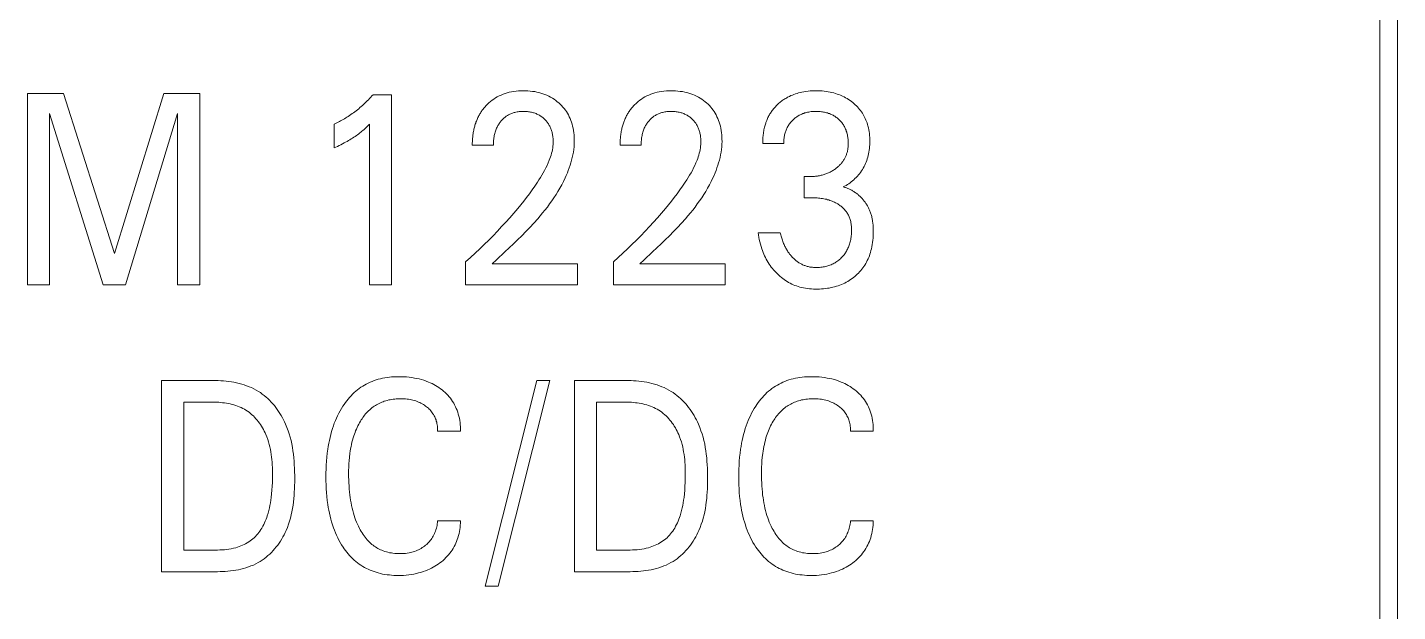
# Model space of a CAD drawing. Header units: millimetres. Extents: x 0 to 420, y 0 to 297.
# Drawn here: x 231.58 to 245.92, y 167.8 to 173.91 of the extents above; entities that cross this region are included whole.
import ezdxf

# ---------------------------------------------------------------- set-up
doc = ezdxf.new("R2010")
doc.units = ezdxf.units.MM
doc.layers.add('eProC - L2', color=41, linetype='Continuous', lineweight=20)

msp = doc.modelspace()

# ---------------------------------------------------------------- linework, layer by layer
at = {"layer": 'eProC - L2', "linetype": 'Continuous'}
for p, q in [((245.923, 182.538), (245.923, 173.9)), ((245.924, 173.9), (245.924, 167.531)), ((231.576, 171.215), (231.576, 173.215)), ((231.576, 173.215), (231.953, 173.215)), ((231.953, 173.215), (232.487, 171.542)), ((232.487, 171.542), (233.004, 173.215)), ((233.004, 173.215), (233.381, 173.215)), ((233.381, 173.215), (233.381, 171.215)), ((235.195, 173.204), (235.388, 173.204)), ((235.388, 173.204), (235.388, 171.215)), ((231.809, 173.006), (231.809, 171.215)), ((232.369, 171.215), (231.809, 173.006)), ((233.148, 173.009), (232.603, 171.215)), ((233.148, 171.215), (233.148, 173.009)), ((234.788, 172.647), (234.788, 172.897)), ((235.16, 171.215), (235.16, 172.895)), ((236.456, 172.675), (236.235, 172.675)), ((238.003, 172.675), (237.782, 172.675)), ((239.497, 172.695), (239.276, 172.695)), ((239.71, 172.125), (239.71, 172.349)), ((239.71, 172.349), (239.786, 172.349)), ((239.803, 172.125), (239.71, 172.125)), ((239.228, 171.761), (239.46, 171.761)), ((236.442, 171.434), (236.487, 171.476)), ((237.989, 171.434), (238.034, 171.476)), ((236.165, 171.215), (236.165, 171.455)), ((236.442, 171.434), (237.337, 171.434)), ((237.337, 171.434), (237.337, 171.215)), ((237.712, 171.215), (237.712, 171.455)), ((237.989, 171.434), (238.884, 171.434)), ((238.884, 171.434), (238.884, 171.215)), ((231.809, 171.215), (231.576, 171.215)), ((232.603, 171.215), (232.369, 171.215)), ((233.381, 171.215), (233.148, 171.215)), ((235.388, 171.215), (235.16, 171.215)), ((237.337, 171.215), (236.165, 171.215)), ((238.884, 171.215), (237.712, 171.215)), ((232.981, 168.215), (232.981, 170.215)), ((232.981, 170.215), (233.519, 170.215)), ((236.37, 168.065), (236.911, 170.215)), ((237.048, 170.215), (236.507, 168.065)), ((236.911, 170.215), (237.048, 170.215)), ((237.304, 168.215), (237.304, 170.215)), ((237.304, 170.215), (237.842, 170.215)), ((233.213, 169.989), (233.213, 168.442)), ((233.519, 169.989), (233.213, 169.989)), ((237.536, 169.989), (237.536, 168.442)), ((237.842, 169.989), (237.536, 169.989)), ((236.111, 169.685), (235.872, 169.685)), ((240.434, 169.685), (240.195, 169.685)), ((235.872, 168.746), (236.111, 168.746)), ((240.195, 168.746), (240.434, 168.746)), ((233.213, 168.442), (233.566, 168.442)), ((237.536, 168.442), (237.889, 168.442)), ((233.565, 168.215), (232.981, 168.215)), ((237.888, 168.215), (237.304, 168.215)), ((236.507, 168.065), (236.37, 168.065))]:
    msp.add_line(p, q, dxfattribs=at)
for points in [[(245.742, 161.303), (245.74, 163.992), (245.739, 166.681), (245.739, 169.371), (245.739, 172.06), (245.739, 174.75), (245.74, 177.439), (245.742, 180.128)], [(235.195, 173.204), (235.184, 173.191), (235.172, 173.178), (235.16, 173.165), (235.148, 173.152), (235.135, 173.14), (235.123, 173.128), (235.11, 173.115), (235.097, 173.103), (235.084, 173.092), (235.071, 173.08), (235.058, 173.069), (235.045, 173.058), (235.032, 173.047), (235.018, 173.037), (235.005, 173.026), (234.991, 173.016), (234.977, 173.006), (234.963, 172.996), (234.949, 172.987), (234.935, 172.977), (234.922, 172.969), (234.909, 172.961), (234.896, 172.953), (234.883, 172.945), (234.87, 172.938), (234.856, 172.931), (234.843, 172.923), (234.829, 172.916), (234.816, 172.91), (234.802, 172.903), (234.788, 172.897)], [(236.487, 171.476), (236.576, 171.559), (236.62, 171.601), (236.665, 171.643), (236.709, 171.686), (236.752, 171.729), (236.795, 171.772), (236.838, 171.816), (236.879, 171.861), (236.92, 171.906), (236.946, 171.936), (236.971, 171.967), (236.996, 171.998), (237.021, 172.029), (237.044, 172.061), (237.068, 172.093), (237.09, 172.126), (237.112, 172.159), (237.132, 172.193), (237.152, 172.227), (237.172, 172.262), (237.19, 172.297), (237.207, 172.333), (237.219, 172.359), (237.23, 172.386), (237.24, 172.412), (237.25, 172.439), (237.259, 172.466), (237.267, 172.493), (237.275, 172.52), (237.282, 172.548), (237.288, 172.575), (237.293, 172.603), (237.297, 172.631), (237.3, 172.659), (237.302, 172.687), (237.303, 172.715), (237.302, 172.738), (237.302, 172.761), (237.3, 172.784), (237.297, 172.807), (237.294, 172.83), (237.29, 172.853), (237.285, 172.876), (237.279, 172.896), (237.273, 172.916), (237.266, 172.935), (237.259, 172.955), (237.25, 172.973), (237.241, 172.992), (237.231, 173.01), (237.22, 173.027), (237.209, 173.043), (237.197, 173.059), (237.184, 173.075), (237.17, 173.09), (237.156, 173.104), (237.141, 173.118), (237.125, 173.131), (237.108, 173.144), (237.091, 173.157), (237.073, 173.168), (237.055, 173.179), (237.036, 173.189), (237.016, 173.198), (236.996, 173.206), (236.975, 173.214), (236.954, 173.22), (236.933, 173.226), (236.912, 173.231), (236.888, 173.236), (236.865, 173.239), (236.841, 173.242), (236.817, 173.244), (236.793, 173.245), (236.769, 173.245), (236.744, 173.245), (236.72, 173.244), (236.695, 173.241), (236.671, 173.238), (236.646, 173.234), (236.622, 173.229), (236.6, 173.224), (236.579, 173.217), (236.557, 173.209), (236.536, 173.201), (236.516, 173.191), (236.496, 173.181), (236.477, 173.17), (236.459, 173.159), (236.442, 173.146), (236.425, 173.133), (236.409, 173.119)], [(238.034, 171.476), (238.123, 171.559), (238.167, 171.601), (238.212, 171.643), (238.256, 171.686), (238.299, 171.729), (238.342, 171.772), (238.385, 171.816), (238.426, 171.861), (238.467, 171.906), (238.493, 171.936), (238.518, 171.967), (238.543, 171.998), (238.568, 172.029), (238.591, 172.061), (238.615, 172.093), (238.637, 172.126), (238.659, 172.159), (238.679, 172.193), (238.699, 172.227), (238.719, 172.262), (238.737, 172.297), (238.754, 172.333), (238.766, 172.359), (238.777, 172.386), (238.787, 172.412), (238.797, 172.439), (238.806, 172.466), (238.814, 172.493), (238.822, 172.52), (238.829, 172.548), (238.835, 172.575), (238.84, 172.603), (238.844, 172.631), (238.847, 172.659), (238.849, 172.687), (238.85, 172.715), (238.849, 172.738), (238.849, 172.761), (238.847, 172.784), (238.844, 172.807), (238.841, 172.83), (238.837, 172.853), (238.832, 172.876), (238.826, 172.896), (238.82, 172.916), (238.813, 172.935), (238.806, 172.955), (238.797, 172.973), (238.788, 172.992), (238.778, 173.01), (238.767, 173.027), (238.756, 173.043), (238.744, 173.059), (238.731, 173.075), (238.717, 173.09), (238.703, 173.104), (238.688, 173.118), (238.672, 173.131), (238.655, 173.144), (238.638, 173.157), (238.62, 173.168), (238.602, 173.179), (238.583, 173.189), (238.563, 173.198), (238.543, 173.206), (238.522, 173.214), (238.501, 173.22), (238.48, 173.226), (238.459, 173.231), (238.435, 173.236), (238.412, 173.239), (238.388, 173.242), (238.364, 173.244), (238.34, 173.245), (238.316, 173.245), (238.291, 173.245), (238.267, 173.244), (238.242, 173.241), (238.218, 173.238), (238.193, 173.234), (238.169, 173.229), (238.147, 173.224), (238.126, 173.217), (238.104, 173.209), (238.083, 173.201), (238.063, 173.191), (238.043, 173.181), (238.024, 173.17), (238.006, 173.159), (237.989, 173.146), (237.972, 173.133), (237.956, 173.119)], [(240.118, 172.239), (240.133, 172.247), (240.148, 172.255), (240.162, 172.264), (240.176, 172.273), (240.19, 172.283), (240.203, 172.293), (240.217, 172.304), (240.23, 172.315), (240.242, 172.327), (240.255, 172.339), (240.267, 172.352), (240.278, 172.365), (240.289, 172.378), (240.3, 172.392), (240.31, 172.407), (240.32, 172.421), (240.329, 172.436), (240.337, 172.452), (240.345, 172.468), (240.352, 172.484), (240.359, 172.5), (240.365, 172.516), (240.371, 172.533), (240.376, 172.55), (240.38, 172.567), (240.385, 172.585), (240.388, 172.604), (240.391, 172.623), (240.394, 172.642), (240.395, 172.661), (240.397, 172.68), (240.397, 172.699), (240.398, 172.718), (240.397, 172.738), (240.397, 172.758), (240.395, 172.778), (240.393, 172.798), (240.39, 172.818), (240.387, 172.838), (240.383, 172.858), (240.378, 172.877), (240.374, 172.893), (240.369, 172.909), (240.363, 172.924), (240.357, 172.939), (240.35, 172.954), (240.343, 172.969), (240.336, 172.983), (240.328, 172.998), (240.319, 173.012), (240.31, 173.025), (240.3, 173.038), (240.29, 173.051), (240.28, 173.064), (240.269, 173.076), (240.257, 173.088), (240.245, 173.099), (240.233, 173.11), (240.221, 173.121), (240.206, 173.132), (240.191, 173.143), (240.175, 173.154), (240.159, 173.164), (240.143, 173.173), (240.127, 173.182), (240.11, 173.19), (240.092, 173.198), (240.074, 173.205), (240.056, 173.211), (240.038, 173.217), (240.019, 173.223), (240.001, 173.227), (239.982, 173.231), (239.961, 173.235), (239.941, 173.238), (239.92, 173.241), (239.899, 173.243), (239.878, 173.244), (239.857, 173.245), (239.836, 173.245), (239.815, 173.245), (239.793, 173.244), (239.771, 173.243), (239.75, 173.241), (239.728, 173.238), (239.707, 173.235), (239.686, 173.231), (239.669, 173.227), (239.652, 173.223), (239.636, 173.218), (239.619, 173.213), (239.603, 173.207), (239.587, 173.201), (239.571, 173.195), (239.556, 173.187), (239.536, 173.177)], [(236.409, 173.119), (236.399, 173.11), (236.389, 173.101), (236.382, 173.093), (236.375, 173.086), (236.368, 173.078), (236.361, 173.07), (236.355, 173.062), (236.348, 173.054), (236.342, 173.046), (236.336, 173.038), (236.33, 173.029), (236.325, 173.021), (236.319, 173.012), (236.314, 173.003), (236.309, 172.994), (236.304, 172.985), (236.299, 172.976), (236.294, 172.966), (236.289, 172.956), (236.285, 172.946), (236.281, 172.936), (236.277, 172.926), (236.273, 172.916), (236.27, 172.906), (236.266, 172.896), (236.263, 172.886), (236.26, 172.875), (236.257, 172.865), (236.255, 172.854), (236.252, 172.844), (236.25, 172.832), (236.247, 172.82), (236.245, 172.808), (236.243, 172.796), (236.242, 172.784), (236.24, 172.772), (236.239, 172.76), (236.238, 172.748), (236.237, 172.736), (236.236, 172.724), (236.236, 172.712), (236.235, 172.7), (236.235, 172.688), (236.235, 172.675)], [(237.956, 173.119), (237.946, 173.11), (237.936, 173.101), (237.929, 173.093), (237.922, 173.086), (237.915, 173.078), (237.908, 173.07), (237.902, 173.062), (237.895, 173.054), (237.889, 173.046), (237.883, 173.038), (237.877, 173.029), (237.872, 173.021), (237.866, 173.012), (237.861, 173.003), (237.856, 172.994), (237.851, 172.985), (237.846, 172.976), (237.841, 172.966), (237.836, 172.956), (237.832, 172.946), (237.828, 172.936), (237.824, 172.926), (237.82, 172.916), (237.817, 172.906), (237.813, 172.896), (237.81, 172.886), (237.807, 172.875), (237.804, 172.865), (237.802, 172.854), (237.799, 172.844), (237.797, 172.832), (237.794, 172.82), (237.792, 172.808), (237.79, 172.796), (237.789, 172.784), (237.787, 172.772), (237.786, 172.76), (237.785, 172.748), (237.784, 172.736), (237.783, 172.724), (237.783, 172.712), (237.782, 172.7), (237.782, 172.688), (237.782, 172.675)], [(239.536, 173.177), (239.527, 173.172), (239.517, 173.166), (239.508, 173.161), (239.498, 173.155), (239.489, 173.149), (239.48, 173.142), (239.472, 173.136), (239.463, 173.129), (239.454, 173.122), (239.446, 173.115), (239.438, 173.108), (239.43, 173.101), (239.423, 173.093), (239.415, 173.086), (239.408, 173.078), (239.401, 173.071), (239.394, 173.063), (239.388, 173.055), (239.381, 173.046), (239.375, 173.038), (239.369, 173.03), (239.363, 173.021), (239.357, 173.012), (239.352, 173.003), (239.346, 172.994), (239.341, 172.985), (239.336, 172.975), (239.331, 172.965), (239.327, 172.956), (239.322, 172.946), (239.318, 172.936), (239.314, 172.926), (239.31, 172.915), (239.307, 172.905), (239.304, 172.895), (239.301, 172.884), (239.298, 172.874), (239.295, 172.863), (239.292, 172.851), (239.289, 172.838), (239.287, 172.825), (239.285, 172.812), (239.283, 172.799), (239.281, 172.786), (239.28, 172.773), (239.278, 172.76), (239.277, 172.747), (239.277, 172.734), (239.276, 172.721), (239.276, 172.708), (239.276, 172.695)], [(234.788, 172.647), (234.806, 172.655), (234.823, 172.664), (234.841, 172.672), (234.858, 172.681), (234.875, 172.69), (234.893, 172.699), (234.908, 172.707), (234.923, 172.715), (234.938, 172.724), (234.953, 172.733), (234.968, 172.742), (234.982, 172.751), (234.995, 172.759), (235.008, 172.768), (235.021, 172.777), (235.033, 172.786), (235.046, 172.795), (235.058, 172.804), (235.069, 172.813), (235.079, 172.822), (235.09, 172.83), (235.101, 172.84), (235.113, 172.85), (235.124, 172.861), (235.142, 172.878), (235.16, 172.895)], [(236.456, 172.675), (236.456, 172.688), (236.456, 172.701), (236.457, 172.714), (236.458, 172.727), (236.459, 172.739), (236.461, 172.752), (236.463, 172.765), (236.465, 172.777), (236.468, 172.789), (236.47, 172.8), (236.473, 172.811), (236.477, 172.822), (236.481, 172.832), (236.485, 172.843), (236.489, 172.853), (236.494, 172.864), (236.498, 172.872), (236.503, 172.881), (236.508, 172.889), (236.513, 172.897), (236.518, 172.905), (236.524, 172.913), (236.529, 172.92), (236.535, 172.928), (236.542, 172.935), (236.548, 172.942), (236.554, 172.948), (236.561, 172.954), (236.568, 172.961), (236.575, 172.966), (236.582, 172.972), (236.59, 172.978), (236.597, 172.983), (236.605, 172.988), (236.613, 172.992), (236.621, 172.997), (236.629, 173.001), (236.638, 173.004), (236.646, 173.008), (236.655, 173.011), (236.663, 173.014), (236.672, 173.017), (236.681, 173.019), (236.692, 173.022), (236.703, 173.024), (236.714, 173.026), (236.725, 173.027), (236.736, 173.028), (236.747, 173.029), (236.758, 173.03), (236.769, 173.03), (236.78, 173.03), (236.79, 173.029), (236.801, 173.029), (236.812, 173.028), (236.823, 173.026), (236.833, 173.025), (236.844, 173.023), (236.855, 173.021), (236.864, 173.019), (236.874, 173.016), (236.883, 173.013), (236.892, 173.01), (236.902, 173.006), (236.911, 173.002), (236.92, 172.998), (236.928, 172.994), (236.937, 172.989), (236.945, 172.984), (236.953, 172.979), (236.961, 172.974), (236.969, 172.968), (236.976, 172.962), (236.983, 172.956), (236.991, 172.949), (236.997, 172.942), (237.003, 172.936), (237.01, 172.929), (237.016, 172.922), (237.021, 172.914), (237.027, 172.907), (237.032, 172.899), (237.037, 172.891), (237.041, 172.883), (237.046, 172.875), (237.05, 172.866), (237.054, 172.857), (237.058, 172.848), (237.061, 172.839), (237.064, 172.83), (237.067, 172.82), (237.07, 172.811), (237.072, 172.802), (237.074, 172.791), (237.076, 172.78), (237.078, 172.769), (237.079, 172.758), (237.081, 172.748), (237.081, 172.737), (237.082, 172.726), (237.082, 172.715), (237.082, 172.704)], [(238.003, 172.675), (238.003, 172.688), (238.003, 172.701), (238.004, 172.714), (238.005, 172.727), (238.006, 172.739), (238.008, 172.752), (238.01, 172.765), (238.012, 172.777), (238.015, 172.789), (238.017, 172.8), (238.02, 172.811), (238.024, 172.822), (238.028, 172.832), (238.032, 172.843), (238.036, 172.853), (238.041, 172.864), (238.045, 172.872), (238.05, 172.881), (238.055, 172.889), (238.06, 172.897), (238.065, 172.905), (238.071, 172.913), (238.076, 172.92), (238.082, 172.928), (238.089, 172.935), (238.095, 172.942), (238.101, 172.948), (238.108, 172.954), (238.115, 172.961), (238.122, 172.966), (238.129, 172.972), (238.137, 172.978), (238.144, 172.983), (238.152, 172.988), (238.16, 172.992), (238.168, 172.997), (238.176, 173.001), (238.185, 173.004), (238.193, 173.008), (238.202, 173.011), (238.21, 173.014), (238.219, 173.017), (238.228, 173.019), (238.239, 173.022), (238.25, 173.024), (238.261, 173.026), (238.272, 173.027), (238.283, 173.028), (238.294, 173.029), (238.305, 173.03), (238.316, 173.03), (238.327, 173.03), (238.337, 173.029), (238.348, 173.029), (238.359, 173.028), (238.37, 173.026), (238.38, 173.025), (238.391, 173.023), (238.401, 173.021), (238.411, 173.019), (238.421, 173.016), (238.43, 173.013), (238.439, 173.01), (238.449, 173.006), (238.458, 173.002), (238.467, 172.998), (238.475, 172.994), (238.484, 172.989), (238.492, 172.984), (238.5, 172.979), (238.508, 172.974), (238.516, 172.968), (238.523, 172.962), (238.53, 172.956), (238.537, 172.949), (238.544, 172.942), (238.55, 172.936), (238.557, 172.929), (238.563, 172.922), (238.568, 172.914), (238.574, 172.907), (238.579, 172.899), (238.584, 172.891), (238.588, 172.883), (238.593, 172.875), (238.597, 172.866), (238.601, 172.857), (238.605, 172.848), (238.608, 172.839), (238.611, 172.83), (238.614, 172.82), (238.617, 172.811), (238.619, 172.802), (238.621, 172.791), (238.623, 172.78), (238.625, 172.769), (238.626, 172.758), (238.628, 172.748), (238.628, 172.737), (238.629, 172.726), (238.629, 172.715), (238.629, 172.704)], [(239.497, 172.695), (239.497, 172.706), (239.497, 172.718), (239.498, 172.729), (239.498, 172.74), (239.5, 172.751), (239.501, 172.762), (239.503, 172.773), (239.505, 172.784), (239.508, 172.795), (239.511, 172.805), (239.514, 172.815), (239.517, 172.824), (239.52, 172.834), (239.524, 172.843), (239.528, 172.852), (239.533, 172.862), (239.538, 172.87), (239.543, 172.879), (239.548, 172.888), (239.554, 172.896), (239.559, 172.904), (239.566, 172.912), (239.572, 172.919), (239.579, 172.927), (239.586, 172.934), (239.593, 172.941), (239.6, 172.948), (239.608, 172.954), (239.616, 172.961), (239.624, 172.967), (239.632, 172.973), (239.641, 172.978), (239.649, 172.984), (239.658, 172.989), (239.667, 172.993), (239.677, 172.998), (239.686, 173.002), (239.696, 173.006), (239.705, 173.009), (239.715, 173.013), (239.725, 173.016), (239.735, 173.018), (239.745, 173.021), (239.758, 173.023), (239.77, 173.025), (239.783, 173.027), (239.796, 173.028), (239.808, 173.029), (239.821, 173.03), (239.834, 173.03), (239.845, 173.03), (239.857, 173.029), (239.868, 173.029), (239.879, 173.028), (239.891, 173.026), (239.902, 173.025), (239.913, 173.023), (239.924, 173.021), (239.935, 173.018), (239.945, 173.016), (239.955, 173.013), (239.965, 173.009), (239.974, 173.006), (239.984, 173.002), (239.994, 172.998), (240.003, 172.993), (240.012, 172.989), (240.021, 172.984), (240.03, 172.978), (240.038, 172.973), (240.046, 172.967), (240.054, 172.961), (240.062, 172.954), (240.07, 172.948), (240.077, 172.941), (240.084, 172.934), (240.091, 172.927), (240.098, 172.919), (240.104, 172.912), (240.11, 172.904), (240.116, 172.896), (240.121, 172.888), (240.126, 172.88), (240.131, 172.871), (240.136, 172.862), (240.14, 172.852), (240.144, 172.843), (240.148, 172.834), (240.151, 172.824), (240.155, 172.814), (240.157, 172.804), (240.16, 172.795), (240.163, 172.783), (240.165, 172.772), (240.167, 172.761), (240.168, 172.749), (240.169, 172.738), (240.17, 172.727), (240.171, 172.715), (240.171, 172.704), (240.171, 172.692)], [(237.082, 172.704), (237.081, 172.685), (237.079, 172.666), (237.077, 172.647), (237.074, 172.628), (237.07, 172.61), (237.065, 172.591), (237.06, 172.573), (237.054, 172.554), (237.048, 172.536), (237.041, 172.518), (237.03, 172.491), (237.018, 172.465), (237.005, 172.439), (236.992, 172.413), (236.978, 172.387), (236.963, 172.362), (236.948, 172.338), (236.933, 172.313), (236.917, 172.289), (236.89, 172.248), (236.862, 172.208), (236.833, 172.168), (236.803, 172.129), (236.773, 172.091), (236.742, 172.053), (236.711, 172.015), (236.67, 171.966), (236.628, 171.918), (236.585, 171.871), (236.542, 171.824), (236.498, 171.776), (236.452, 171.729), (236.407, 171.683), (236.36, 171.637), (236.312, 171.591), (236.264, 171.545), (236.215, 171.5), (236.165, 171.455)], [(238.629, 172.704), (238.628, 172.685), (238.626, 172.666), (238.624, 172.647), (238.621, 172.628), (238.617, 172.61), (238.612, 172.591), (238.607, 172.573), (238.601, 172.554), (238.595, 172.536), (238.588, 172.518), (238.577, 172.491), (238.565, 172.465), (238.552, 172.439), (238.539, 172.413), (238.525, 172.387), (238.51, 172.362), (238.495, 172.338), (238.48, 172.313), (238.464, 172.289), (238.437, 172.248), (238.409, 172.208), (238.38, 172.168), (238.35, 172.129), (238.32, 172.091), (238.289, 172.053), (238.258, 172.015), (238.217, 171.966), (238.175, 171.918), (238.132, 171.871), (238.089, 171.824), (238.045, 171.776), (237.999, 171.729), (237.954, 171.683), (237.907, 171.637), (237.859, 171.591), (237.811, 171.545), (237.762, 171.5), (237.712, 171.455)], [(240.171, 172.692), (240.171, 172.683), (240.171, 172.674), (240.17, 172.665), (240.169, 172.655), (240.168, 172.646), (240.167, 172.637), (240.166, 172.628), (240.164, 172.619), (240.162, 172.61), (240.159, 172.601), (240.157, 172.592), (240.154, 172.584), (240.152, 172.577), (240.149, 172.569), (240.146, 172.561), (240.142, 172.554), (240.139, 172.547), (240.135, 172.54), (240.131, 172.533), (240.127, 172.526), (240.123, 172.519), (240.119, 172.512), (240.114, 172.505), (240.109, 172.499), (240.104, 172.492), (240.098, 172.485), (240.093, 172.479), (240.087, 172.473), (240.081, 172.467), (240.075, 172.461), (240.069, 172.455), (240.062, 172.449), (240.056, 172.444), (240.049, 172.438), (240.042, 172.433), (240.034, 172.427), (240.026, 172.421), (240.018, 172.416), (240.009, 172.41), (240, 172.405), (239.992, 172.4), (239.983, 172.395), (239.974, 172.391), (239.965, 172.387), (239.955, 172.383), (239.946, 172.379), (239.937, 172.375), (239.927, 172.372), (239.918, 172.369), (239.908, 172.366), (239.899, 172.363), (239.889, 172.361), (239.879, 172.359), (239.869, 172.357), (239.858, 172.355), (239.848, 172.353), (239.838, 172.352), (239.827, 172.351), (239.817, 172.35), (239.807, 172.35), (239.796, 172.35), (239.786, 172.349)], [(240.426, 171.882), (240.425, 171.892), (240.423, 171.902), (240.421, 171.911), (240.419, 171.921), (240.417, 171.931), (240.414, 171.94), (240.411, 171.95), (240.409, 171.959), (240.406, 171.968), (240.402, 171.978), (240.399, 171.987), (240.395, 171.995), (240.392, 172.003), (240.388, 172.012), (240.384, 172.02), (240.38, 172.028), (240.376, 172.036), (240.372, 172.043), (240.367, 172.051), (240.362, 172.059), (240.357, 172.066), (240.352, 172.074), (240.347, 172.081), (240.342, 172.088), (240.336, 172.095), (240.331, 172.102), (240.325, 172.109), (240.319, 172.116), (240.313, 172.123), (240.307, 172.129), (240.3, 172.136), (240.294, 172.142), (240.287, 172.148), (240.28, 172.154), (240.274, 172.159), (240.267, 172.165), (240.26, 172.17), (240.253, 172.176), (240.245, 172.181), (240.238, 172.186), (240.231, 172.191), (240.223, 172.195), (240.216, 172.2), (240.208, 172.204), (240.2, 172.208), (240.192, 172.212), (240.184, 172.216), (240.176, 172.219), (240.168, 172.223), (240.16, 172.226), (240.152, 172.229), (240.143, 172.232), (240.135, 172.234), (240.127, 172.237), (240.118, 172.239)], [(239.803, 172.125), (239.817, 172.125), (239.831, 172.125), (239.846, 172.124), (239.86, 172.123), (239.875, 172.122), (239.889, 172.12), (239.903, 172.118), (239.916, 172.115), (239.929, 172.113), (239.942, 172.11), (239.955, 172.106), (239.968, 172.103), (239.98, 172.098), (239.993, 172.094), (240.004, 172.089), (240.016, 172.085), (240.027, 172.079), (240.039, 172.074), (240.05, 172.068), (240.061, 172.061), (240.071, 172.055), (240.08, 172.049), (240.088, 172.043), (240.096, 172.037), (240.104, 172.03), (240.112, 172.024), (240.119, 172.017), (240.126, 172.01), (240.133, 172.002), (240.14, 171.994), (240.146, 171.987), (240.152, 171.979), (240.158, 171.971), (240.163, 171.962), (240.168, 171.954), (240.173, 171.945), (240.177, 171.936), (240.181, 171.927), (240.185, 171.918), (240.188, 171.909), (240.191, 171.9), (240.194, 171.888), (240.197, 171.877), (240.2, 171.865), (240.202, 171.853), (240.203, 171.841), (240.204, 171.83), (240.205, 171.818), (240.206, 171.806), (240.206, 171.794), (240.206, 171.781), (240.206, 171.767), (240.205, 171.754), (240.204, 171.741), (240.203, 171.728), (240.201, 171.715), (240.199, 171.702), (240.197, 171.689), (240.194, 171.676), (240.191, 171.665), (240.188, 171.654), (240.185, 171.642), (240.181, 171.631), (240.177, 171.62), (240.173, 171.609), (240.168, 171.599), (240.163, 171.588), (240.158, 171.578), (240.153, 171.568), (240.147, 171.558), (240.141, 171.549), (240.134, 171.54), (240.127, 171.531), (240.12, 171.522), (240.113, 171.514), (240.106, 171.506), (240.098, 171.498), (240.089, 171.489), (240.081, 171.482), (240.072, 171.474), (240.062, 171.467), (240.053, 171.46), (240.043, 171.454), (240.033, 171.447), (240.023, 171.442), (240.013, 171.436), (240.002, 171.431), (239.991, 171.426), (239.98, 171.422), (239.969, 171.418), (239.958, 171.414), (239.946, 171.411), (239.935, 171.408), (239.922, 171.405), (239.91, 171.403), (239.897, 171.401), (239.884, 171.399), (239.871, 171.398), (239.858, 171.397), (239.846, 171.397), (239.833, 171.397)], [(239.228, 171.761), (239.231, 171.737), (239.235, 171.712), (239.24, 171.688), (239.246, 171.664), (239.252, 171.64), (239.259, 171.616), (239.266, 171.592), (239.273, 171.574), (239.28, 171.555), (239.288, 171.537), (239.296, 171.518), (239.304, 171.5), (239.313, 171.483), (239.323, 171.465), (239.333, 171.448), (239.344, 171.432), (239.354, 171.417), (239.366, 171.401), (239.378, 171.386), (239.39, 171.371), (239.402, 171.357), (239.416, 171.343), (239.429, 171.33), (239.443, 171.317), (239.456, 171.305), (239.471, 171.293), (239.485, 171.281), (239.5, 171.271), (239.515, 171.26), (239.531, 171.25), (239.547, 171.241), (239.563, 171.232), (239.579, 171.224), (239.595, 171.217), (239.612, 171.21), (239.629, 171.204), (239.646, 171.198), (239.663, 171.192), (239.681, 171.188), (239.702, 171.183), (239.723, 171.179), (239.744, 171.176), (239.766, 171.173), (239.787, 171.172), (239.809, 171.171), (239.83, 171.17), (239.851, 171.17), (239.871, 171.171), (239.892, 171.172), (239.912, 171.174), (239.932, 171.176), (239.953, 171.179), (239.973, 171.182), (239.993, 171.186), (240.011, 171.19), (240.029, 171.195), (240.047, 171.2), (240.065, 171.206), (240.082, 171.212), (240.1, 171.219), (240.117, 171.226), (240.134, 171.234), (240.15, 171.243), (240.166, 171.251), (240.181, 171.261), (240.196, 171.27), (240.211, 171.281), (240.225, 171.292), (240.24, 171.303), (240.253, 171.315), (240.266, 171.327), (240.279, 171.339), (240.291, 171.352), (240.303, 171.365), (240.314, 171.379), (240.324, 171.393), (240.335, 171.408), (240.344, 171.422), (240.354, 171.438), (240.362, 171.454), (240.371, 171.47), (240.379, 171.486), (240.386, 171.503), (240.393, 171.52), (240.399, 171.538), (240.404, 171.555), (240.409, 171.573), (240.414, 171.591), (240.419, 171.613), (240.423, 171.636), (240.427, 171.659), (240.429, 171.682), (240.431, 171.705), (240.433, 171.728), (240.434, 171.751), (240.434, 171.774), (240.434, 171.796), (240.433, 171.818), (240.431, 171.839), (240.429, 171.861), (240.426, 171.882)], [(239.833, 171.397), (239.824, 171.397), (239.815, 171.397), (239.806, 171.398), (239.797, 171.399), (239.788, 171.4), (239.779, 171.401), (239.77, 171.402), (239.761, 171.404), (239.752, 171.406), (239.743, 171.408), (239.735, 171.411), (239.726, 171.413), (239.718, 171.416), (239.71, 171.419), (239.702, 171.422), (239.694, 171.426), (239.686, 171.43), (239.678, 171.434), (239.67, 171.438), (239.663, 171.442), (239.655, 171.447), (239.648, 171.452), (239.64, 171.457), (239.633, 171.463), (239.626, 171.468), (239.618, 171.474), (239.612, 171.48), (239.605, 171.486), (239.598, 171.493), (239.592, 171.499), (239.585, 171.506), (239.578, 171.514), (239.571, 171.522), (239.565, 171.529), (239.558, 171.537), (239.552, 171.546), (239.546, 171.554), (239.54, 171.562), (239.535, 171.571), (239.529, 171.58), (239.524, 171.59), (239.518, 171.599), (239.513, 171.609), (239.508, 171.618), (239.504, 171.628), (239.499, 171.638), (239.495, 171.648), (239.491, 171.658), (239.487, 171.67), (239.483, 171.681), (239.479, 171.692), (239.475, 171.703), (239.472, 171.715), (239.469, 171.726), (239.466, 171.738), (239.463, 171.75), (239.46, 171.761)], [(233.565, 168.215), (233.593, 168.216), (233.62, 168.217), (233.648, 168.218), (233.675, 168.22), (233.703, 168.223), (233.73, 168.227), (233.758, 168.231), (233.785, 168.236), (233.812, 168.242), (233.839, 168.249), (233.865, 168.256), (233.892, 168.265), (233.917, 168.275), (233.943, 168.285), (233.967, 168.297), (233.991, 168.31), (234.015, 168.323), (234.036, 168.337), (234.056, 168.351), (234.076, 168.367), (234.095, 168.383), (234.113, 168.4), (234.131, 168.417), (234.149, 168.436), (234.165, 168.455), (234.181, 168.474), (234.197, 168.494), (234.211, 168.515), (234.225, 168.536), (234.239, 168.558), (234.251, 168.579), (234.263, 168.602), (234.274, 168.624), (234.285, 168.647), (234.298, 168.679), (234.31, 168.711), (234.321, 168.743), (234.33, 168.776), (234.339, 168.809), (234.346, 168.843), (234.352, 168.876), (234.358, 168.91), (234.362, 168.944), (234.366, 168.979), (234.369, 169.013), (234.371, 169.048), (234.373, 169.082), (234.374, 169.117), (234.375, 169.152), (234.375, 169.186), (234.375, 169.223), (234.374, 169.26), (234.373, 169.297), (234.371, 169.334), (234.369, 169.37), (234.366, 169.407), (234.362, 169.443), (234.357, 169.479), (234.351, 169.515), (234.345, 169.551), (234.337, 169.586), (234.328, 169.621), (234.318, 169.656), (234.307, 169.69), (234.294, 169.724), (234.28, 169.758), (234.269, 169.781), (234.258, 169.804), (234.246, 169.826), (234.234, 169.848), (234.221, 169.869), (234.207, 169.891), (234.193, 169.912), (234.178, 169.932), (234.162, 169.952), (234.146, 169.971), (234.129, 169.99), (234.111, 170.008), (234.093, 170.025), (234.075, 170.042), (234.056, 170.058), (234.036, 170.073), (234.016, 170.088), (233.995, 170.101), (233.971, 170.115), (233.947, 170.128), (233.923, 170.14), (233.897, 170.15), (233.872, 170.16), (233.846, 170.169), (233.82, 170.177), (233.793, 170.184), (233.766, 170.191), (233.739, 170.196), (233.712, 170.201), (233.684, 170.205), (233.657, 170.208), (233.629, 170.211), (233.602, 170.213), (233.574, 170.214), (233.547, 170.215), (233.519, 170.215)], [(236.111, 169.685), (236.111, 169.708), (236.11, 169.731), (236.109, 169.753), (236.106, 169.776), (236.103, 169.798), (236.099, 169.82), (236.094, 169.843), (236.088, 169.864), (236.082, 169.884), (236.075, 169.903), (236.067, 169.923), (236.059, 169.941), (236.05, 169.96), (236.04, 169.978), (236.029, 169.995), (236.018, 170.012), (236.006, 170.029), (235.993, 170.045), (235.979, 170.06), (235.964, 170.075), (235.949, 170.09), (235.934, 170.103), (235.918, 170.117), (235.901, 170.129), (235.884, 170.141), (235.867, 170.152), (235.849, 170.163), (235.831, 170.173), (235.813, 170.182), (235.794, 170.191), (235.775, 170.199), (235.751, 170.208), (235.727, 170.217), (235.703, 170.224), (235.678, 170.231), (235.653, 170.236), (235.628, 170.241), (235.601, 170.246), (235.573, 170.249), (235.545, 170.252), (235.517, 170.254), (235.49, 170.255), (235.462, 170.255), (235.438, 170.255), (235.414, 170.254), (235.39, 170.252), (235.366, 170.25), (235.343, 170.247), (235.319, 170.243), (235.296, 170.239), (235.273, 170.234), (235.249, 170.228), (235.227, 170.221), (235.206, 170.214), (235.185, 170.206), (235.165, 170.197), (235.145, 170.188), (235.125, 170.178), (235.106, 170.167), (235.087, 170.156), (235.068, 170.144), (235.05, 170.131), (235.033, 170.118), (235.015, 170.103), (234.998, 170.088), (234.981, 170.072), (234.965, 170.055), (234.949, 170.038), (234.934, 170.021), (234.92, 170.003), (234.906, 169.984), (234.892, 169.965), (234.88, 169.946), (234.865, 169.922), (234.85, 169.897), (234.837, 169.872), (234.824, 169.847), (234.812, 169.821), (234.801, 169.795), (234.79, 169.768), (234.781, 169.742), (234.77, 169.712), (234.761, 169.681), (234.753, 169.651), (234.745, 169.62), (234.738, 169.589), (234.732, 169.558), (234.726, 169.526), (234.721, 169.495), (234.716, 169.454), (234.711, 169.413), (234.707, 169.372), (234.705, 169.33), (234.703, 169.289), (234.702, 169.248), (234.701, 169.206)], [(237.888, 168.215), (237.915, 168.216), (237.943, 168.217), (237.97, 168.218), (237.998, 168.22), (238.026, 168.223), (238.053, 168.227), (238.081, 168.231), (238.108, 168.236), (238.135, 168.242), (238.162, 168.249), (238.188, 168.256), (238.215, 168.265), (238.24, 168.275), (238.265, 168.285), (238.29, 168.297), (238.314, 168.31), (238.338, 168.323), (238.359, 168.337), (238.379, 168.351), (238.399, 168.367), (238.418, 168.383), (238.436, 168.4), (238.454, 168.417), (238.472, 168.436), (238.488, 168.455), (238.504, 168.474), (238.519, 168.494), (238.534, 168.515), (238.548, 168.536), (238.561, 168.558), (238.574, 168.579), (238.586, 168.602), (238.597, 168.624), (238.608, 168.647), (238.621, 168.679), (238.633, 168.711), (238.644, 168.743), (238.653, 168.776), (238.662, 168.809), (238.669, 168.843), (238.675, 168.876), (238.681, 168.91), (238.685, 168.944), (238.689, 168.979), (238.692, 169.013), (238.694, 169.048), (238.696, 169.082), (238.697, 169.117), (238.698, 169.152), (238.698, 169.186), (238.698, 169.223), (238.697, 169.26), (238.696, 169.297), (238.694, 169.334), (238.692, 169.37), (238.689, 169.407), (238.685, 169.443), (238.68, 169.479), (238.674, 169.515), (238.668, 169.551), (238.66, 169.586), (238.651, 169.621), (238.641, 169.656), (238.629, 169.69), (238.617, 169.724), (238.603, 169.758), (238.592, 169.781), (238.581, 169.804), (238.569, 169.826), (238.557, 169.848), (238.544, 169.869), (238.53, 169.891), (238.516, 169.912), (238.5, 169.932), (238.485, 169.952), (238.469, 169.971), (238.452, 169.99), (238.434, 170.008), (238.416, 170.025), (238.398, 170.042), (238.378, 170.058), (238.359, 170.073), (238.338, 170.088), (238.318, 170.101), (238.294, 170.115), (238.27, 170.128), (238.245, 170.14), (238.22, 170.15), (238.195, 170.16), (238.169, 170.169), (238.143, 170.177), (238.116, 170.184), (238.089, 170.191), (238.062, 170.196), (238.035, 170.201), (238.007, 170.205), (237.98, 170.208), (237.952, 170.211), (237.924, 170.213), (237.897, 170.214), (237.87, 170.215), (237.842, 170.215)], [(240.434, 169.685), (240.434, 169.708), (240.433, 169.731), (240.432, 169.753), (240.429, 169.776), (240.426, 169.798), (240.422, 169.82), (240.417, 169.843), (240.411, 169.864), (240.404, 169.884), (240.398, 169.903), (240.39, 169.923), (240.382, 169.941), (240.373, 169.96), (240.363, 169.978), (240.352, 169.995), (240.341, 170.012), (240.328, 170.029), (240.315, 170.045), (240.302, 170.06), (240.287, 170.075), (240.272, 170.09), (240.257, 170.103), (240.241, 170.117), (240.224, 170.129), (240.207, 170.141), (240.19, 170.152), (240.172, 170.163), (240.154, 170.173), (240.136, 170.182), (240.117, 170.191), (240.098, 170.199), (240.074, 170.208), (240.05, 170.217), (240.026, 170.224), (240.001, 170.231), (239.976, 170.236), (239.951, 170.241), (239.924, 170.246), (239.896, 170.249), (239.868, 170.252), (239.84, 170.254), (239.812, 170.255), (239.784, 170.255), (239.761, 170.255), (239.737, 170.254), (239.713, 170.252), (239.689, 170.25), (239.666, 170.247), (239.642, 170.243), (239.619, 170.239), (239.595, 170.234), (239.572, 170.228), (239.55, 170.221), (239.529, 170.214), (239.508, 170.206), (239.488, 170.197), (239.468, 170.188), (239.448, 170.178), (239.429, 170.167), (239.41, 170.156), (239.391, 170.144), (239.373, 170.131), (239.356, 170.118), (239.338, 170.103), (239.32, 170.088), (239.304, 170.072), (239.288, 170.055), (239.272, 170.038), (239.257, 170.021), (239.243, 170.003), (239.229, 169.984), (239.215, 169.965), (239.203, 169.946), (239.187, 169.922), (239.173, 169.897), (239.16, 169.872), (239.147, 169.847), (239.135, 169.821), (239.124, 169.795), (239.113, 169.768), (239.103, 169.742), (239.093, 169.712), (239.084, 169.681), (239.076, 169.651), (239.068, 169.62), (239.061, 169.589), (239.055, 169.558), (239.049, 169.526), (239.044, 169.495), (239.039, 169.454), (239.034, 169.413), (239.03, 169.372), (239.028, 169.33), (239.026, 169.289), (239.025, 169.248), (239.024, 169.206)], [(234.948, 169.411), (234.954, 169.454), (234.957, 169.477), (234.961, 169.5), (234.965, 169.523), (234.97, 169.546), (234.975, 169.569), (234.981, 169.592), (234.988, 169.615), (234.995, 169.637), (235, 169.655), (235.007, 169.672), (235.013, 169.689), (235.021, 169.706), (235.028, 169.723), (235.036, 169.74), (235.045, 169.757), (235.053, 169.773), (235.063, 169.789), (235.071, 169.802), (235.08, 169.815), (235.088, 169.828), (235.098, 169.841), (235.107, 169.853), (235.117, 169.865), (235.128, 169.877), (235.138, 169.888), (235.149, 169.899), (235.161, 169.909), (235.172, 169.92), (235.184, 169.929), (235.196, 169.938), (235.208, 169.946), (235.22, 169.954), (235.233, 169.962), (235.246, 169.969), (235.259, 169.976), (235.272, 169.982), (235.286, 169.988), (235.3, 169.993), (235.313, 169.998), (235.329, 170.003), (235.344, 170.007), (235.359, 170.011), (235.375, 170.014), (235.391, 170.017), (235.406, 170.019), (235.422, 170.021), (235.438, 170.022), (235.454, 170.023), (235.47, 170.024), (235.486, 170.024), (235.502, 170.024), (235.519, 170.023), (235.535, 170.022), (235.551, 170.02), (235.568, 170.018), (235.584, 170.016), (235.598, 170.013), (235.613, 170.009), (235.628, 170.005), (235.642, 170.001), (235.656, 169.996), (235.67, 169.99), (235.684, 169.984), (235.697, 169.978), (235.709, 169.971), (235.722, 169.964), (235.734, 169.956), (235.746, 169.948), (235.756, 169.94), (235.766, 169.932), (235.775, 169.924), (235.784, 169.916), (235.793, 169.907), (235.801, 169.898), (235.809, 169.888), (235.816, 169.878), (235.823, 169.868), (235.829, 169.858), (235.835, 169.847), (235.841, 169.836), (235.846, 169.825), (235.851, 169.814), (235.855, 169.802), (235.858, 169.791), (235.862, 169.778), (235.865, 169.765), (235.868, 169.752), (235.87, 169.739), (235.871, 169.725), (235.872, 169.712), (235.872, 169.699), (235.872, 169.685)], [(239.271, 169.411), (239.276, 169.454), (239.28, 169.477), (239.284, 169.5), (239.288, 169.523), (239.293, 169.546), (239.298, 169.569), (239.304, 169.592), (239.31, 169.615), (239.317, 169.637), (239.323, 169.655), (239.33, 169.672), (239.336, 169.689), (239.344, 169.706), (239.351, 169.723), (239.359, 169.74), (239.367, 169.757), (239.376, 169.773), (239.386, 169.789), (239.394, 169.802), (239.402, 169.815), (239.411, 169.828), (239.421, 169.841), (239.43, 169.853), (239.44, 169.865), (239.45, 169.877), (239.461, 169.888), (239.472, 169.899), (239.484, 169.909), (239.495, 169.92), (239.507, 169.929), (239.519, 169.938), (239.531, 169.946), (239.543, 169.954), (239.556, 169.962), (239.569, 169.969), (239.582, 169.976), (239.595, 169.982), (239.609, 169.988), (239.622, 169.993), (239.636, 169.998), (239.651, 170.003), (239.667, 170.007), (239.682, 170.011), (239.698, 170.014), (239.713, 170.017), (239.729, 170.019), (239.745, 170.021), (239.761, 170.022), (239.777, 170.023), (239.793, 170.024), (239.809, 170.024), (239.825, 170.024), (239.841, 170.023), (239.858, 170.022), (239.874, 170.02), (239.89, 170.018), (239.907, 170.016), (239.921, 170.013), (239.936, 170.009), (239.951, 170.005), (239.965, 170.001), (239.979, 169.996), (239.993, 169.99), (240.007, 169.984), (240.02, 169.978), (240.032, 169.971), (240.045, 169.964), (240.057, 169.956), (240.069, 169.948), (240.079, 169.94), (240.088, 169.932), (240.098, 169.924), (240.107, 169.916), (240.115, 169.907), (240.124, 169.898), (240.132, 169.888), (240.139, 169.878), (240.146, 169.868), (240.152, 169.858), (240.158, 169.847), (240.164, 169.836), (240.169, 169.825), (240.173, 169.814), (240.178, 169.802), (240.181, 169.791), (240.185, 169.778), (240.188, 169.765), (240.19, 169.752), (240.192, 169.739), (240.194, 169.725), (240.195, 169.712), (240.195, 169.699), (240.195, 169.685)], [(233.519, 169.989), (233.539, 169.988), (233.559, 169.988), (233.579, 169.987), (233.599, 169.985), (233.619, 169.983), (233.64, 169.981), (233.66, 169.978), (233.679, 169.974), (233.699, 169.97), (233.719, 169.965), (233.738, 169.96), (233.757, 169.954), (233.776, 169.947), (233.795, 169.94), (233.813, 169.932), (233.831, 169.923), (233.848, 169.914), (233.865, 169.904), (233.882, 169.893), (233.897, 169.882), (233.913, 169.87), (233.927, 169.857), (233.942, 169.844), (233.955, 169.83), (233.969, 169.815), (233.981, 169.8), (233.994, 169.785), (234.005, 169.769), (234.017, 169.753), (234.027, 169.736), (234.038, 169.719), (234.047, 169.702), (234.056, 169.685), (234.065, 169.667), (234.073, 169.649), (234.083, 169.624), (234.093, 169.599), (234.101, 169.573), (234.108, 169.547), (234.115, 169.521), (234.12, 169.494), (234.125, 169.468), (234.129, 169.441), (234.133, 169.414), (234.136, 169.387), (234.138, 169.36), (234.14, 169.333), (234.141, 169.306), (234.142, 169.279), (234.142, 169.252), (234.142, 169.225), (234.142, 169.186), (234.141, 169.147), (234.139, 169.108), (234.137, 169.069), (234.133, 169.03), (234.129, 168.991), (234.125, 168.964), (234.121, 168.936), (234.116, 168.909), (234.11, 168.882), (234.104, 168.855), (234.096, 168.828), (234.088, 168.801), (234.082, 168.782), (234.075, 168.763), (234.067, 168.744), (234.059, 168.726), (234.051, 168.708), (234.041, 168.69), (234.031, 168.672), (234.021, 168.655), (234.01, 168.64), (234, 168.625), (233.988, 168.611), (233.976, 168.597), (233.964, 168.584), (233.951, 168.571), (233.937, 168.559), (233.923, 168.548), (233.909, 168.537), (233.893, 168.526), (233.877, 168.516), (233.861, 168.507), (233.845, 168.499), (233.828, 168.491), (233.81, 168.484), (233.793, 168.477), (233.775, 168.471), (233.757, 168.466), (233.734, 168.46), (233.71, 168.455), (233.686, 168.451), (233.663, 168.448), (233.639, 168.445), (233.615, 168.444), (233.59, 168.443), (233.566, 168.442)], [(237.842, 169.989), (237.862, 169.988), (237.882, 169.988), (237.902, 169.987), (237.922, 169.985), (237.942, 169.983), (237.962, 169.981), (237.982, 169.978), (238.002, 169.974), (238.022, 169.97), (238.042, 169.965), (238.061, 169.96), (238.08, 169.954), (238.099, 169.947), (238.118, 169.94), (238.136, 169.932), (238.154, 169.923), (238.171, 169.914), (238.188, 169.904), (238.205, 169.893), (238.22, 169.882), (238.235, 169.87), (238.25, 169.857), (238.264, 169.844), (238.278, 169.83), (238.292, 169.815), (238.304, 169.8), (238.317, 169.785), (238.328, 169.769), (238.34, 169.753), (238.35, 169.736), (238.361, 169.719), (238.37, 169.702), (238.379, 169.685), (238.388, 169.667), (238.396, 169.649), (238.406, 169.624), (238.416, 169.599), (238.424, 169.573), (238.431, 169.547), (238.438, 169.521), (238.443, 169.494), (238.448, 169.468), (238.452, 169.441), (238.456, 169.414), (238.459, 169.387), (238.461, 169.36), (238.463, 169.333), (238.464, 169.306), (238.465, 169.279), (238.465, 169.252), (238.465, 169.225), (238.465, 169.186), (238.464, 169.147), (238.462, 169.108), (238.46, 169.069), (238.456, 169.03), (238.452, 168.991), (238.448, 168.964), (238.444, 168.936), (238.439, 168.909), (238.433, 168.882), (238.426, 168.855), (238.419, 168.828), (238.411, 168.801), (238.405, 168.782), (238.398, 168.763), (238.39, 168.744), (238.382, 168.726), (238.374, 168.708), (238.364, 168.69), (238.354, 168.672), (238.344, 168.655), (238.333, 168.64), (238.322, 168.625), (238.311, 168.611), (238.299, 168.597), (238.287, 168.584), (238.274, 168.571), (238.26, 168.559), (238.246, 168.548), (238.231, 168.537), (238.216, 168.526), (238.2, 168.516), (238.184, 168.507), (238.167, 168.499), (238.15, 168.491), (238.133, 168.484), (238.116, 168.477), (238.098, 168.471), (238.08, 168.466), (238.057, 168.46), (238.033, 168.455), (238.009, 168.451), (237.985, 168.448), (237.961, 168.445), (237.937, 168.444), (237.913, 168.443), (237.889, 168.442)], [(235.872, 168.746), (235.871, 168.73), (235.868, 168.715), (235.866, 168.7), (235.862, 168.684), (235.859, 168.669), (235.854, 168.654), (235.849, 168.64), (235.844, 168.626), (235.839, 168.613), (235.833, 168.601), (235.826, 168.588), (235.819, 168.576), (235.811, 168.564), (235.803, 168.552), (235.795, 168.541), (235.786, 168.531), (235.777, 168.52), (235.767, 168.51), (235.757, 168.501), (235.746, 168.492), (235.735, 168.483), (235.723, 168.475), (235.711, 168.467), (235.699, 168.459), (235.686, 168.452), (235.673, 168.445), (235.66, 168.439), (235.646, 168.434), (235.631, 168.428), (235.617, 168.424), (235.602, 168.42), (235.588, 168.416), (235.573, 168.413), (235.553, 168.41), (235.534, 168.407), (235.514, 168.405), (235.495, 168.404), (235.475, 168.404), (235.457, 168.404), (235.44, 168.405), (235.422, 168.406), (235.404, 168.408), (235.387, 168.411), (235.369, 168.414), (235.352, 168.418), (235.335, 168.422), (235.318, 168.427), (235.302, 168.433), (235.288, 168.439), (235.274, 168.445), (235.26, 168.452), (235.247, 168.459), (235.234, 168.466), (235.221, 168.474), (235.208, 168.483), (235.196, 168.492), (235.184, 168.501), (235.172, 168.511), (235.161, 168.521), (235.148, 168.534), (235.135, 168.547), (235.124, 168.561), (235.112, 168.575), (235.101, 168.59), (235.091, 168.605), (235.081, 168.62), (235.071, 168.636), (235.062, 168.652), (235.053, 168.668), (235.042, 168.69), (235.032, 168.712), (235.022, 168.734), (235.013, 168.757), (235.005, 168.78), (234.997, 168.803), (234.99, 168.827), (234.983, 168.854), (234.976, 168.881), (234.97, 168.908), (234.965, 168.935), (234.96, 168.962), (234.956, 168.99), (234.952, 169.017), (234.949, 169.049), (234.946, 169.08), (234.944, 169.112), (234.942, 169.144), (234.941, 169.175), (234.94, 169.207), (234.94, 169.239), (234.94, 169.273), (234.941, 169.308), (234.943, 169.342), (234.945, 169.377), (234.948, 169.411)], [(240.195, 168.746), (240.194, 168.73), (240.191, 168.715), (240.189, 168.7), (240.185, 168.684), (240.181, 168.669), (240.177, 168.654), (240.172, 168.64), (240.167, 168.626), (240.161, 168.613), (240.155, 168.601), (240.149, 168.588), (240.142, 168.576), (240.134, 168.564), (240.126, 168.552), (240.118, 168.541), (240.109, 168.531), (240.099, 168.52), (240.09, 168.51), (240.079, 168.501), (240.069, 168.492), (240.058, 168.483), (240.046, 168.475), (240.034, 168.467), (240.022, 168.459), (240.009, 168.452), (239.996, 168.445), (239.982, 168.439), (239.968, 168.434), (239.954, 168.428), (239.94, 168.424), (239.925, 168.42), (239.911, 168.416), (239.896, 168.413), (239.876, 168.41), (239.857, 168.407), (239.837, 168.405), (239.817, 168.404), (239.798, 168.404), (239.78, 168.404), (239.762, 168.405), (239.745, 168.406), (239.727, 168.408), (239.71, 168.411), (239.692, 168.414), (239.675, 168.418), (239.658, 168.422), (239.641, 168.427), (239.625, 168.433), (239.61, 168.439), (239.597, 168.445), (239.583, 168.452), (239.57, 168.459), (239.556, 168.466), (239.544, 168.474), (239.531, 168.483), (239.519, 168.492), (239.507, 168.501), (239.495, 168.511), (239.484, 168.521), (239.471, 168.534), (239.458, 168.547), (239.446, 168.561), (239.435, 168.575), (239.424, 168.59), (239.413, 168.605), (239.403, 168.62), (239.394, 168.636), (239.385, 168.652), (239.376, 168.668), (239.365, 168.69), (239.355, 168.712), (239.345, 168.734), (239.336, 168.757), (239.328, 168.78), (239.32, 168.803), (239.313, 168.827), (239.306, 168.854), (239.299, 168.881), (239.293, 168.908), (239.288, 168.935), (239.283, 168.962), (239.279, 168.99), (239.275, 169.017), (239.272, 169.049), (239.269, 169.08), (239.267, 169.112), (239.265, 169.144), (239.264, 169.175), (239.263, 169.207), (239.263, 169.239), (239.263, 169.273), (239.264, 169.308), (239.266, 169.342), (239.268, 169.377), (239.271, 169.411)], [(234.701, 169.206), (234.702, 169.165), (234.703, 169.124), (234.705, 169.083), (234.707, 169.042), (234.711, 169.001), (234.716, 168.96), (234.721, 168.919), (234.726, 168.888), (234.732, 168.857), (234.738, 168.827), (234.745, 168.796), (234.753, 168.765), (234.762, 168.735), (234.771, 168.705), (234.781, 168.675), (234.791, 168.649), (234.802, 168.623), (234.813, 168.597), (234.825, 168.571), (234.838, 168.546), (234.851, 168.521), (234.866, 168.497), (234.881, 168.473), (234.894, 168.455), (234.907, 168.437), (234.921, 168.419), (234.935, 168.401), (234.95, 168.384), (234.966, 168.368), (234.982, 168.352), (234.998, 168.337), (235.016, 168.322), (235.033, 168.308), (235.051, 168.295), (235.069, 168.283), (235.087, 168.271), (235.106, 168.26), (235.126, 168.25), (235.145, 168.24), (235.165, 168.231), (235.186, 168.223), (235.206, 168.216), (235.227, 168.209), (235.25, 168.202), (235.273, 168.196), (235.296, 168.191), (235.319, 168.187), (235.343, 168.184), (235.366, 168.181), (235.39, 168.179), (235.414, 168.177), (235.438, 168.176), (235.462, 168.176), (235.489, 168.176), (235.516, 168.177), (235.543, 168.179), (235.57, 168.182), (235.597, 168.186), (235.624, 168.19), (235.649, 168.196), (235.673, 168.202), (235.697, 168.208), (235.721, 168.216), (235.745, 168.225), (235.768, 168.234), (235.788, 168.243), (235.806, 168.252), (235.825, 168.262), (235.843, 168.273), (235.861, 168.284), (235.878, 168.295), (235.895, 168.308), (235.912, 168.32), (235.928, 168.334), (235.943, 168.347), (235.958, 168.362), (235.973, 168.377), (235.986, 168.392), (236, 168.408), (236.012, 168.425), (236.023, 168.442), (236.034, 168.459), (236.044, 168.477), (236.054, 168.495), (236.062, 168.514), (236.07, 168.532), (236.077, 168.552), (236.084, 168.571), (236.09, 168.592), (236.096, 168.614), (236.1, 168.636), (236.104, 168.657), (236.107, 168.679), (236.109, 168.701), (236.11, 168.724), (236.111, 168.746)], [(239.024, 169.206), (239.025, 169.165), (239.026, 169.124), (239.028, 169.083), (239.03, 169.042), (239.034, 169.001), (239.039, 168.96), (239.044, 168.919), (239.049, 168.888), (239.055, 168.857), (239.061, 168.827), (239.068, 168.796), (239.076, 168.765), (239.085, 168.735), (239.094, 168.705), (239.104, 168.675), (239.114, 168.649), (239.124, 168.623), (239.136, 168.597), (239.148, 168.571), (239.161, 168.546), (239.174, 168.521), (239.189, 168.497), (239.204, 168.473), (239.217, 168.455), (239.23, 168.437), (239.244, 168.419), (239.258, 168.401), (239.273, 168.384), (239.289, 168.368), (239.305, 168.352), (239.321, 168.337), (239.338, 168.322), (239.356, 168.308), (239.374, 168.295), (239.392, 168.283), (239.41, 168.271), (239.429, 168.26), (239.449, 168.25), (239.468, 168.24), (239.488, 168.231), (239.508, 168.223), (239.529, 168.216), (239.55, 168.209), (239.573, 168.202), (239.596, 168.196), (239.619, 168.191), (239.642, 168.187), (239.666, 168.184), (239.689, 168.181), (239.713, 168.179), (239.737, 168.177), (239.761, 168.176), (239.784, 168.176), (239.812, 168.176), (239.839, 168.177), (239.866, 168.179), (239.893, 168.182), (239.92, 168.186), (239.947, 168.19), (239.971, 168.196), (239.996, 168.202), (240.02, 168.208), (240.044, 168.216), (240.068, 168.225), (240.091, 168.234), (240.11, 168.243), (240.129, 168.252), (240.148, 168.262), (240.166, 168.273), (240.184, 168.284), (240.201, 168.295), (240.218, 168.308), (240.235, 168.32), (240.251, 168.334), (240.266, 168.347), (240.281, 168.362), (240.296, 168.377), (240.309, 168.392), (240.322, 168.408), (240.335, 168.425), (240.346, 168.442), (240.357, 168.459), (240.367, 168.477), (240.376, 168.495), (240.385, 168.514), (240.393, 168.532), (240.4, 168.552), (240.407, 168.571), (240.413, 168.592), (240.418, 168.614), (240.423, 168.636), (240.427, 168.657), (240.43, 168.679), (240.432, 168.701), (240.433, 168.724), (240.434, 168.746)]]:
    msp.add_lwpolyline(points, dxfattribs=at)

doc.saveas('drawing.dxf')
